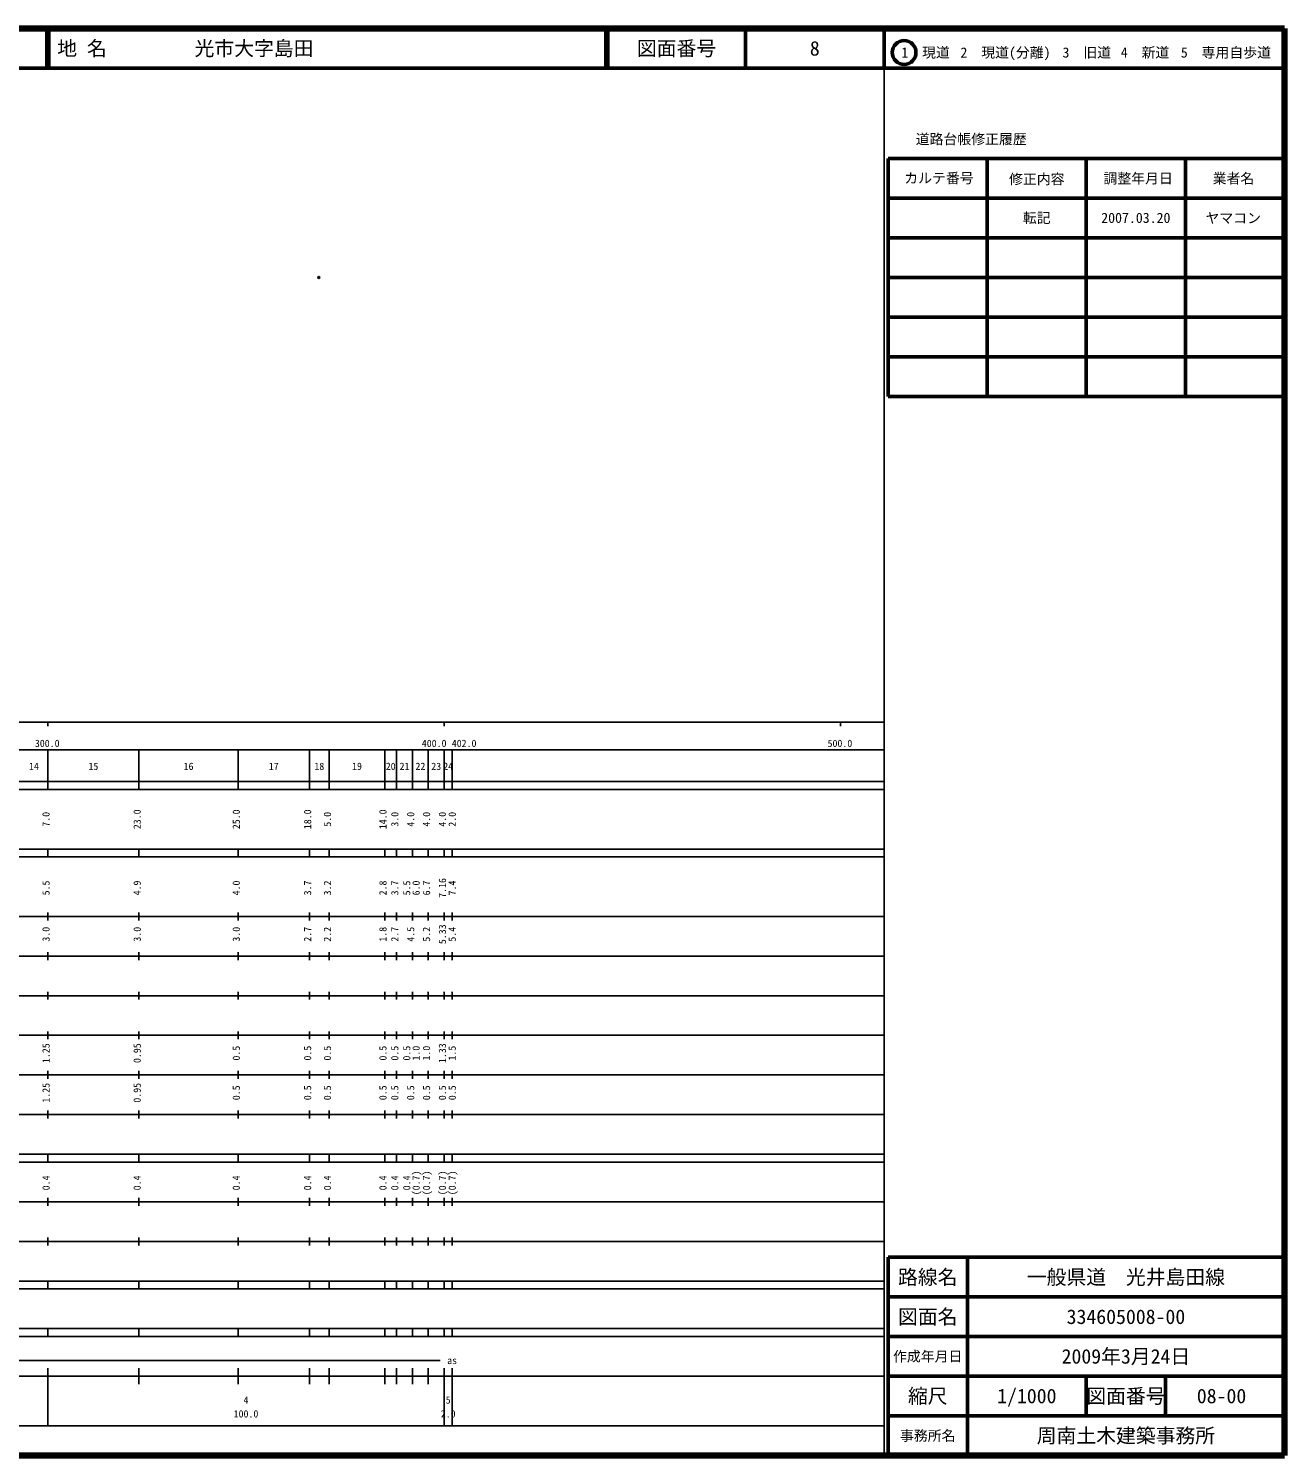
# Model space of a CAD drawing. Units: millimetres on the paper. Extents: x 40 to 680, y 20 to 380.
# Drawn here: x 363.1 to 680, y 20 to 380 of the extents above; entities that cross this region are included whole.
import ezdxf
from ezdxf.enums import TextEntityAlignment as Align

# ---------------------------------------------------------------- set-up
doc = ezdxf.new("R2010")
doc.units = ezdxf.units.MM
doc.header["$PDMODE"] = 32
doc.header["$PDSIZE"] = 0.5
doc.layers.add('M-OTRS', color=6, linetype='Continuous')
doc.layers.add('M-TTL-TXT', color=7, linetype='Continuous')
for name, color, linetype, lineweight in [('M-TTL', 2, 'Continuous', 140), ('M-TTL-BAND', 7, 'Continuous', 25), ('M-TTL-FRAM', 2, 'Continuous', 50), ('M-TTL-LINE', 7, 'Continuous', 50)]:
    doc.layers.add(name, color=color, linetype=linetype, lineweight=lineweight)
doc.styles.add('ＭＳ ゴシック', font='')
doc.styles.get('ＭＳ ゴシック').set_extended_font_data('MS Gothic')

msp = doc.modelspace()

# ---------------------------------------------------------------- linework, layer by layer
at = {"layer": 'M-OTRS'}
msp.add_point((436.357, 317.218), dxfattribs=at)
at = {"layer": 'M-TTL'}
for p, q in [((680, 380), (40, 380)), ((680, 20), (680, 380)), ((40, 20), (680, 20))]:
    msp.add_line(p, q, dxfattribs=at)
at = {"layer": 'M-TTL-BAND'}
for p, q in [((579, 20), (579, 370)), ((40, 205), (579, 205)), ((368, 205), (368, 204)), ((468, 205), (468, 204)), ((568, 205), (568, 204)), ((68, 198), (579, 198)), ((368, 188), (368, 198)), ((391, 188), (391, 198)), ((416, 188), (416, 198)), ((434, 188), (434, 198)), ((439, 188), (439, 198)), ((453, 188), (453, 198)), ((456, 188), (456, 198)), ((460, 188), (460, 198)), ((464, 188), (464, 198)), ((468, 188), (468, 198)), ((470, 188), (470, 198)), ((40, 190), (579, 190)), ((40, 188), (579, 188)), ((40, 173), (579, 173)), ((368, 171), (368, 173)), ((391, 171), (391, 173)), ((416, 171), (416, 173)), ((434, 171), (434, 173)), ((439, 171), (439, 173)), ((453, 171), (453, 173)), ((456, 171), (456, 173)), ((460, 171), (460, 173)), ((464, 171), (464, 173)), ((468, 171), (468, 173)), ((470, 171), (470, 173)), ((40, 171), (579, 171)), ((40, 156), (579, 156)), ((368, 155), (368, 157)), ((391, 155), (391, 157)), ((416, 155), (416, 157)), ((434, 155), (434, 157)), ((439, 155), (439, 157)), ((453, 155), (453, 157)), ((456, 155), (456, 157)), ((460, 155), (460, 157)), ((464, 155), (464, 157)), ((468, 155), (468, 157)), ((470, 155), (470, 157)), ((46, 146), (579, 146)), ((368, 145), (368, 147)), ((391, 145), (391, 147)), ((416, 145), (416, 147)), ((434, 145), (434, 147)), ((439, 145), (439, 147)), ((453, 145), (453, 147)), ((456, 145), (456, 147)), ((460, 145), (460, 147)), ((464, 145), (464, 147)), ((468, 145), (468, 147)), ((470, 145), (470, 147)), ((368, 135), (368, 137)), ((391, 135), (391, 137)), ((416, 135), (416, 137)), ((434, 135), (434, 137)), ((439, 135), (439, 137)), ((453, 135), (453, 137)), ((456, 135), (456, 137)), ((460, 135), (460, 137)), ((464, 135), (464, 137)), ((468, 135), (468, 137)), ((470, 135), (470, 137)), ((52, 136), (579, 136)), ((46, 126), (579, 126)), ((368, 125), (368, 127)), ((391, 125), (391, 127)), ((416, 125), (416, 127)), ((434, 125), (434, 127)), ((439, 125), (439, 127)), ((453, 125), (453, 127)), ((456, 125), (456, 127)), ((460, 125), (460, 127)), ((464, 125), (464, 127)), ((468, 125), (468, 127)), ((470, 125), (470, 127)), ((52, 116), (579, 116)), ((368, 115), (368, 117)), ((391, 115), (391, 117)), ((416, 115), (416, 117)), ((434, 115), (434, 117)), ((439, 115), (439, 117)), ((453, 115), (453, 117)), ((456, 115), (456, 117)), ((460, 115), (460, 117)), ((464, 115), (464, 117)), ((468, 115), (468, 117)), ((470, 115), (470, 117)), ((46, 106), (579, 106)), ((368, 105), (368, 107)), ((391, 105), (391, 107)), ((416, 105), (416, 107)), ((434, 105), (434, 107)), ((439, 105), (439, 107)), ((453, 105), (453, 107)), ((456, 105), (456, 107)), ((460, 105), (460, 107)), ((464, 105), (464, 107)), ((468, 105), (468, 107)), ((470, 105), (470, 107)), ((40, 96), (579, 96)), ((40, 94), (579, 94)), ((368, 94), (368, 96)), ((391, 94), (391, 96)), ((416, 94), (416, 96)), ((434, 94), (434, 96)), ((439, 94), (439, 96)), ((453, 94), (453, 96)), ((456, 94), (456, 96)), ((460, 94), (460, 96)), ((464, 94), (464, 96)), ((468, 94), (468, 96)), ((470, 94), (470, 96)), ((49, 84), (579, 84)), ((368, 83), (368, 85)), ((391, 83), (391, 85)), ((416, 83), (416, 85)), ((434, 83), (434, 85)), ((439, 83), (439, 85)), ((453, 83), (453, 85)), ((456, 83), (456, 85)), ((460, 83), (460, 85)), ((464, 83), (464, 85)), ((468, 83), (468, 85)), ((470, 83), (470, 85)), ((40, 74), (579, 74)), ((368, 73), (368, 75)), ((391, 73), (391, 75)), ((416, 73), (416, 75)), ((434, 73), (434, 75)), ((439, 73), (439, 75)), ((453, 73), (453, 75)), ((456, 73), (456, 75)), ((460, 73), (460, 75)), ((464, 73), (464, 75)), ((468, 73), (468, 75)), ((470, 73), (470, 75)), ((40, 64), (579, 64)), ((40, 62), (579, 62)), ((368, 62), (368, 64)), ((391, 62), (391, 64)), ((416, 62), (416, 64)), ((434, 62), (434, 64)), ((439, 62), (439, 64)), ((453, 62), (453, 64)), ((456, 62), (456, 64)), ((460, 62), (460, 64)), ((464, 62), (464, 64)), ((468, 62), (468, 64)), ((470, 62), (470, 64)), ((40, 52), (579, 52)), ((368, 50), (368, 52)), ((391, 50), (391, 52)), ((416, 50), (416, 52)), ((434, 50), (434, 52)), ((439, 50), (439, 52)), ((453, 50), (453, 52)), ((456, 50), (456, 52)), ((460, 50), (460, 52)), ((464, 50), (464, 52)), ((468, 50), (468, 52)), ((470, 50), (470, 52)), ((40, 50), (579, 50)), ((71, 44), (467, 44)), ((40, 40), (579, 40)), ((368, 27.5), (368, 42)), ((391, 38), (391, 42)), ((416, 38), (416, 42)), ((434, 38), (434, 42)), ((439, 38), (439, 42)), ((453, 38), (453, 42)), ((456, 38), (456, 42)), ((460, 38), (460, 42)), ((464, 38), (464, 42)), ((468, 27.5), (468, 42)), ((470, 27.5), (470, 42)), ((68, 27.5), (579, 27.5))]:
    msp.add_line(p, q, dxfattribs=at)
at = {"layer": 'M-TTL-FRAM'}
for p, q in [((580, 347.197), (580, 287.197)), ((580, 347.197), (680, 347.197)), ((580, 287.197), (680, 287.197)), ((680, 70), (580, 70)), ((580, 70), (580, 20))]:
    msp.add_line(p, q, dxfattribs=at)
at = {"layer": 'M-TTL-LINE'}
for p, q in [((367.75, 380), (367.75, 370)), ((368.25, 380), (368.25, 370)), ((508.747, 380), (508.747, 370)), ((509.247, 380), (509.247, 370)), ((543.997, 380), (543.997, 370)), ((579, 380), (579, 370)), ((40, 370), (680, 370)), ((605, 347.197), (605, 287.197)), ((630, 347.197), (630, 287.197)), ((655, 347.197), (655, 287.197)), ((580, 337.197), (680, 337.197)), ((580, 327.197), (680, 327.197)), ((580, 317.197), (680, 317.197)), ((580, 307.197), (680, 307.197)), ((580, 297.197), (680, 297.197)), ((600, 70), (600, 20)), ((680, 60), (580, 60)), ((680, 50), (580, 50)), ((680, 40), (580, 40)), ((630, 40), (630, 30)), ((650, 40), (650, 30)), ((680, 30), (580, 30))]:
    msp.add_line(p, q, dxfattribs=at)
msp.add_circle((584.031, 373.958), 3, dxfattribs=at)

# ---------------------------------------------------------------- texts
at = {"layer": 'M-TTL-BAND', "style": 'ＭＳ ゴシック'}
for s, p in [('300.0', (367.844, 198.195)), ('400.0', (465.472, 198.195)), ('402.0', (473.033, 198.195)), ('500.0', (567.844, 198.195)), ('14', (364.5, 192.405)), ('15', (379.5, 192.405)), ('16', (403.5, 192.405)), ('17', (425, 192.405)), ('18', (436.5, 192.405)), ('19', (446, 192.405)), ('20', (454.5, 192.405)), ('21', (458, 192.405)), ('22', (462, 192.405)), ('23', (466, 192.405)), ('24', (469, 192.405)), ('as', (470, 42.5)), ('4', (418, 32.523)), ('5', (469, 32.523)), ('100.0', (418, 29.033)), ('2.0', (469, 29.033))]:
    msp.add_text(s, height=1.833, dxfattribs=at).set_placement(p, align=Align.BOTTOM_CENTER)
for s, p in [('7.0', (369, 180.5)), ('23.0', (392, 180.5)), ('25.0', (417, 180.5)), ('18.0', (435, 180.5)), ('5.0', (440, 180.5)), ('14.0', (454, 180.5)), ('3.0', (457, 180.5)), ('4.0', (461, 180.5)), ('4.0', (465, 180.5)), ('4.0', (469, 180.5)), ('2.0', (471.486, 180.5)), ('5.5', (369, 163.174)), ('4.9', (392, 163.174)), ('4.0', (417, 163.174)), ('3.7', (435, 163.174)), ('3.2', (440, 163.174)), ('2.8', (454, 163.174)), ('3.7', (457, 163.174)), ('5.5', (460, 163.174)), ('6.0', (462.37, 163.174)), ('6.7', (465, 163.174)), ('7.16', (469, 163.174)), ('7.4', (471.486, 163.174)), ('3.0', (369, 151.5)), ('3.0', (392, 151.5)), ('3.0', (417, 151.5)), ('2.7', (435, 151.5)), ('2.2', (440, 151.5)), ('1.8', (454, 151.5)), ('2.7', (457, 151.5)), ('4.5', (461, 151.5)), ('5.2', (465, 151.5)), ('5.33', (469, 151.5)), ('5.4', (471.486, 151.5)), ('1.25', (369, 121.5)), ('0.95', (392, 121.5)), ('0.5', (417, 121.5)), ('0.5', (435, 121.5)), ('0.5', (440, 121.5)), ('0.5', (454, 121.5)), ('0.5', (457, 121.5)), ('0.5', (460, 121.5)), ('1.0', (462.37, 121.5)), ('1.0', (465, 121.5)), ('1.33', (469, 121.5)), ('1.5', (471.486, 121.5)), ('1.25', (369, 111.5)), ('0.95', (392, 111.5)), ('0.5', (417, 111.5)), ('0.5', (435, 111.5)), ('0.5', (440, 111.5)), ('0.5', (454, 111.5)), ('0.5', (457, 111.5)), ('0.5', (461, 111.5)), ('0.5', (465, 111.5)), ('0.5', (469, 111.5)), ('0.5', (471.486, 111.5)), ('0.4', (369, 88.764)), ('0.4', (392, 88.764)), ('0.4', (417, 88.764)), ('0.4', (435, 88.764)), ('0.4', (440, 88.764)), ('0.4', (454, 88.764)), ('0.4', (457, 88.764)), ('0.4', (460, 88.764)), ('(0.7)', (462.37, 88.764)), ('(0.7)', (465, 88.764)), ('(0.7)', (469, 88.764)), ('(0.7)', (471.486, 88.764))]:
    msp.add_text(s, height=1.833, rotation=90, dxfattribs=at).set_placement(p, align=Align.BOTTOM_CENTER)
at = {"layer": 'M-TTL-TXT', "style": 'ＭＳ ゴシック'}
for s, p in [('地 名', (370.38, 375)), ('光市大字島田', (405.024, 375))]:
    msp.add_text(s, height=3.666, dxfattribs=at).set_placement(p, align=Align.MIDDLE_LEFT)
for s, height, p in [('図面番号', 3.666, (526.622, 375)), ('8', 3.666, (561.497, 375)), ('1\u3000現道', 2.566, (589.448, 373.958)), ('2\u3000現道(分離)', 2.566, (609.619, 373.958)), ('3\u3000旧道', 2.566, (630.121, 373.958)), ('4\u3000新道', 2.566, (644.824, 373.958)), ('5\u3000専用自歩道', 2.566, (665.228, 373.958)), ('道路台帳修正履歴', 2.566, (600.968, 352.113)), ('カルテ番号', 2.566, (592.839, 342.277)), ('修正内容', 2.566, (617.509, 342.023)), ('調整年月日', 2.566, (643.089, 342.197)), ('業者名', 2.566, (667.134, 342.197)), ('転記', 2.566, (617.5, 332.245)), ('2007.03.20', 2.566, (642.5, 332.245)), ('ヤマコン', 2.566, (667.077, 332.189)), ('路線名', 3.666, (590, 65)), ('路線名', 3.666, (590, 65)), ('一般県道\u3000光井島田線', 3.666, (640, 65)), ('図面名', 3.666, (590, 55)), ('図面名', 3.666, (590, 55)), ('334605008-00', 3.666, (640, 55)), ('2009年3月24日', 3.666, (640, 45)), ('作成年月日', 2.566, (590, 45)), ('作成年月日', 2.566, (590, 45)), ('縮尺', 3.666, (590, 35)), ('縮尺', 3.666, (590, 35)), ('1/1000', 3.666, (615, 35)), ('図面番号', 3.666, (640, 35)), ('図面番号', 3.666, (640, 35)), ('08-00', 3.666, (664.125, 35)), ('事務所名', 2.566, (590, 25)), ('事務所名', 2.566, (590, 25)), ('周南土木建築事務所', 3.666, (640, 25))]:
    msp.add_text(s, height=height, dxfattribs=at).set_placement(p, align=Align.MIDDLE_CENTER)

doc.saveas('drawing.dxf')
